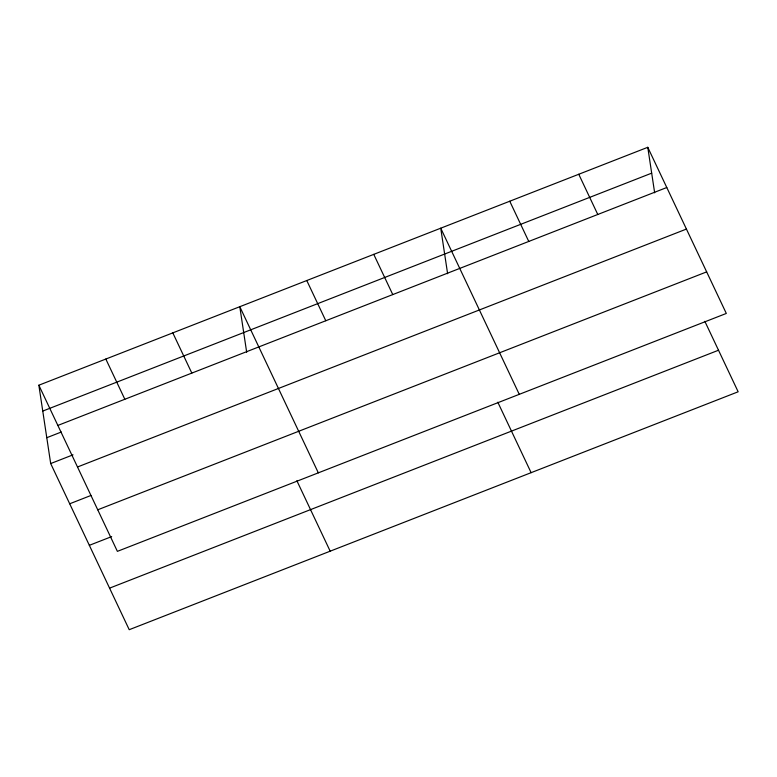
<?xml version="1.0" encoding="UTF-8"?>
<svg xmlns="http://www.w3.org/2000/svg" width="777" height="777" viewBox="0 0 777 777"><rect width="100%" height="100%" fill="white"/><g stroke="black" fill="none" stroke-linecap="round" stroke-linejoin="round"><path stroke-width="1.17" d="M38.85 385.217L647.775 147.3L726.31 313.442L117.385 551.359L38.85 385.217L50.69 463.558L129.225 629.7L738.15 391.783L704.846 321.328M42.754 411.072L651.68 173.154M57.857 425.437L666.783 187.519M46.785 437.704L61.296 432.031M50.69 463.558L73.019 454.836M77.506 466.987L686.421 229.069M69.707 503.778L90.919 495.483M97.737 509.799L706.662 271.882M89.345 545.328L111.674 536.606M109.586 588.14L718.511 350.233M578.758 174.262L597.775 214.481M509.751 201.224L528.758 241.443M519.269 394.337L440.734 228.195L447.62 273.737M497.814 402.224L531.118 472.678M373.756 254.361L392.764 294.58M306.779 280.536L325.786 320.746M318.327 472.843L239.792 306.701L246.678 352.243M296.872 480.73L330.176 551.184M172.815 332.877L191.822 373.086M105.827 359.042L124.844 399.261M647.775 147.3L654.661 192.842"/></g></svg>
